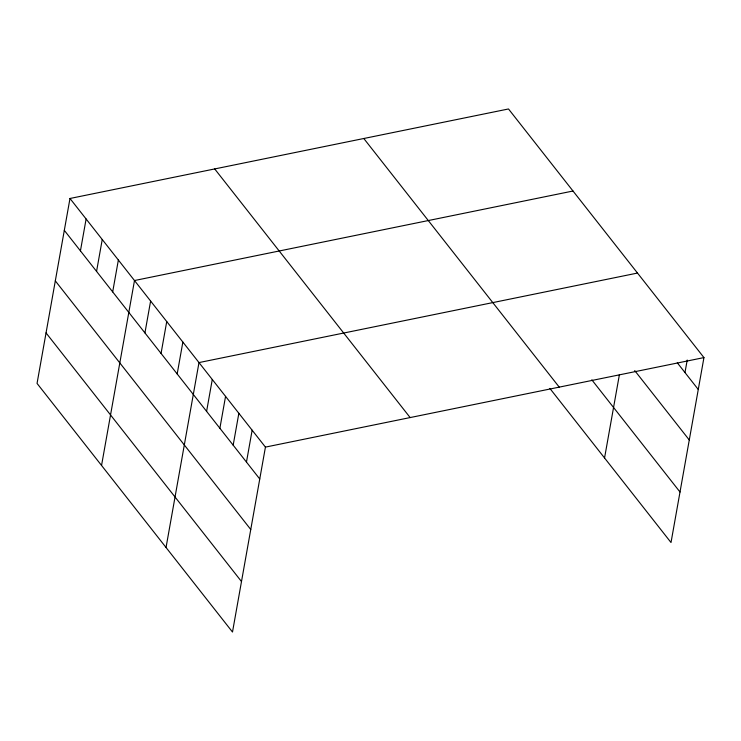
<?xml version="1.0" encoding="UTF-8"?>
<svg xmlns="http://www.w3.org/2000/svg" width="741" height="741" viewBox="0 0 741 741"><rect width="100%" height="100%" fill="white"/><g stroke="black" fill="none" stroke-linecap="round" stroke-linejoin="round"><path stroke-width="1.11" d="M69.987 198.477L37.05 383.412L232.498 632.036L265.435 447.11L69.987 198.477L508.502 108.964L703.95 357.588L671.013 542.523L549.878 388.423M80.436 250.875L86.113 218.993M96.562 271.382L102.239 239.51M112.688 291.898L118.365 260.017M101.545 465.459L134.492 280.533L573.006 191.011M144.93 332.922L150.608 301.041M161.056 353.429L166.734 321.557M177.182 373.946L182.86 342.064M166.04 547.506L198.986 362.581L637.501 273.059M206.6 411.366L212.278 379.485M219.882 428.27L225.56 396.389M233.174 445.174L238.852 413.302M246.466 462.088L252.144 430.206M604.554 457.984L619.402 374.677M684.98 372.566L687.213 360.043M265.435 447.11L703.95 357.588M677.283 362.775L698.272 389.47M634.713 370.574L689.278 439.978M591.818 379.827L680.006 492.015M363.794 138.502L559.242 387.135M214.705 168.939L410.144 417.572M64.31 230.358L259.758 478.992M55.316 280.867L250.764 529.5M46.044 332.904L241.492 581.537"/></g></svg>
